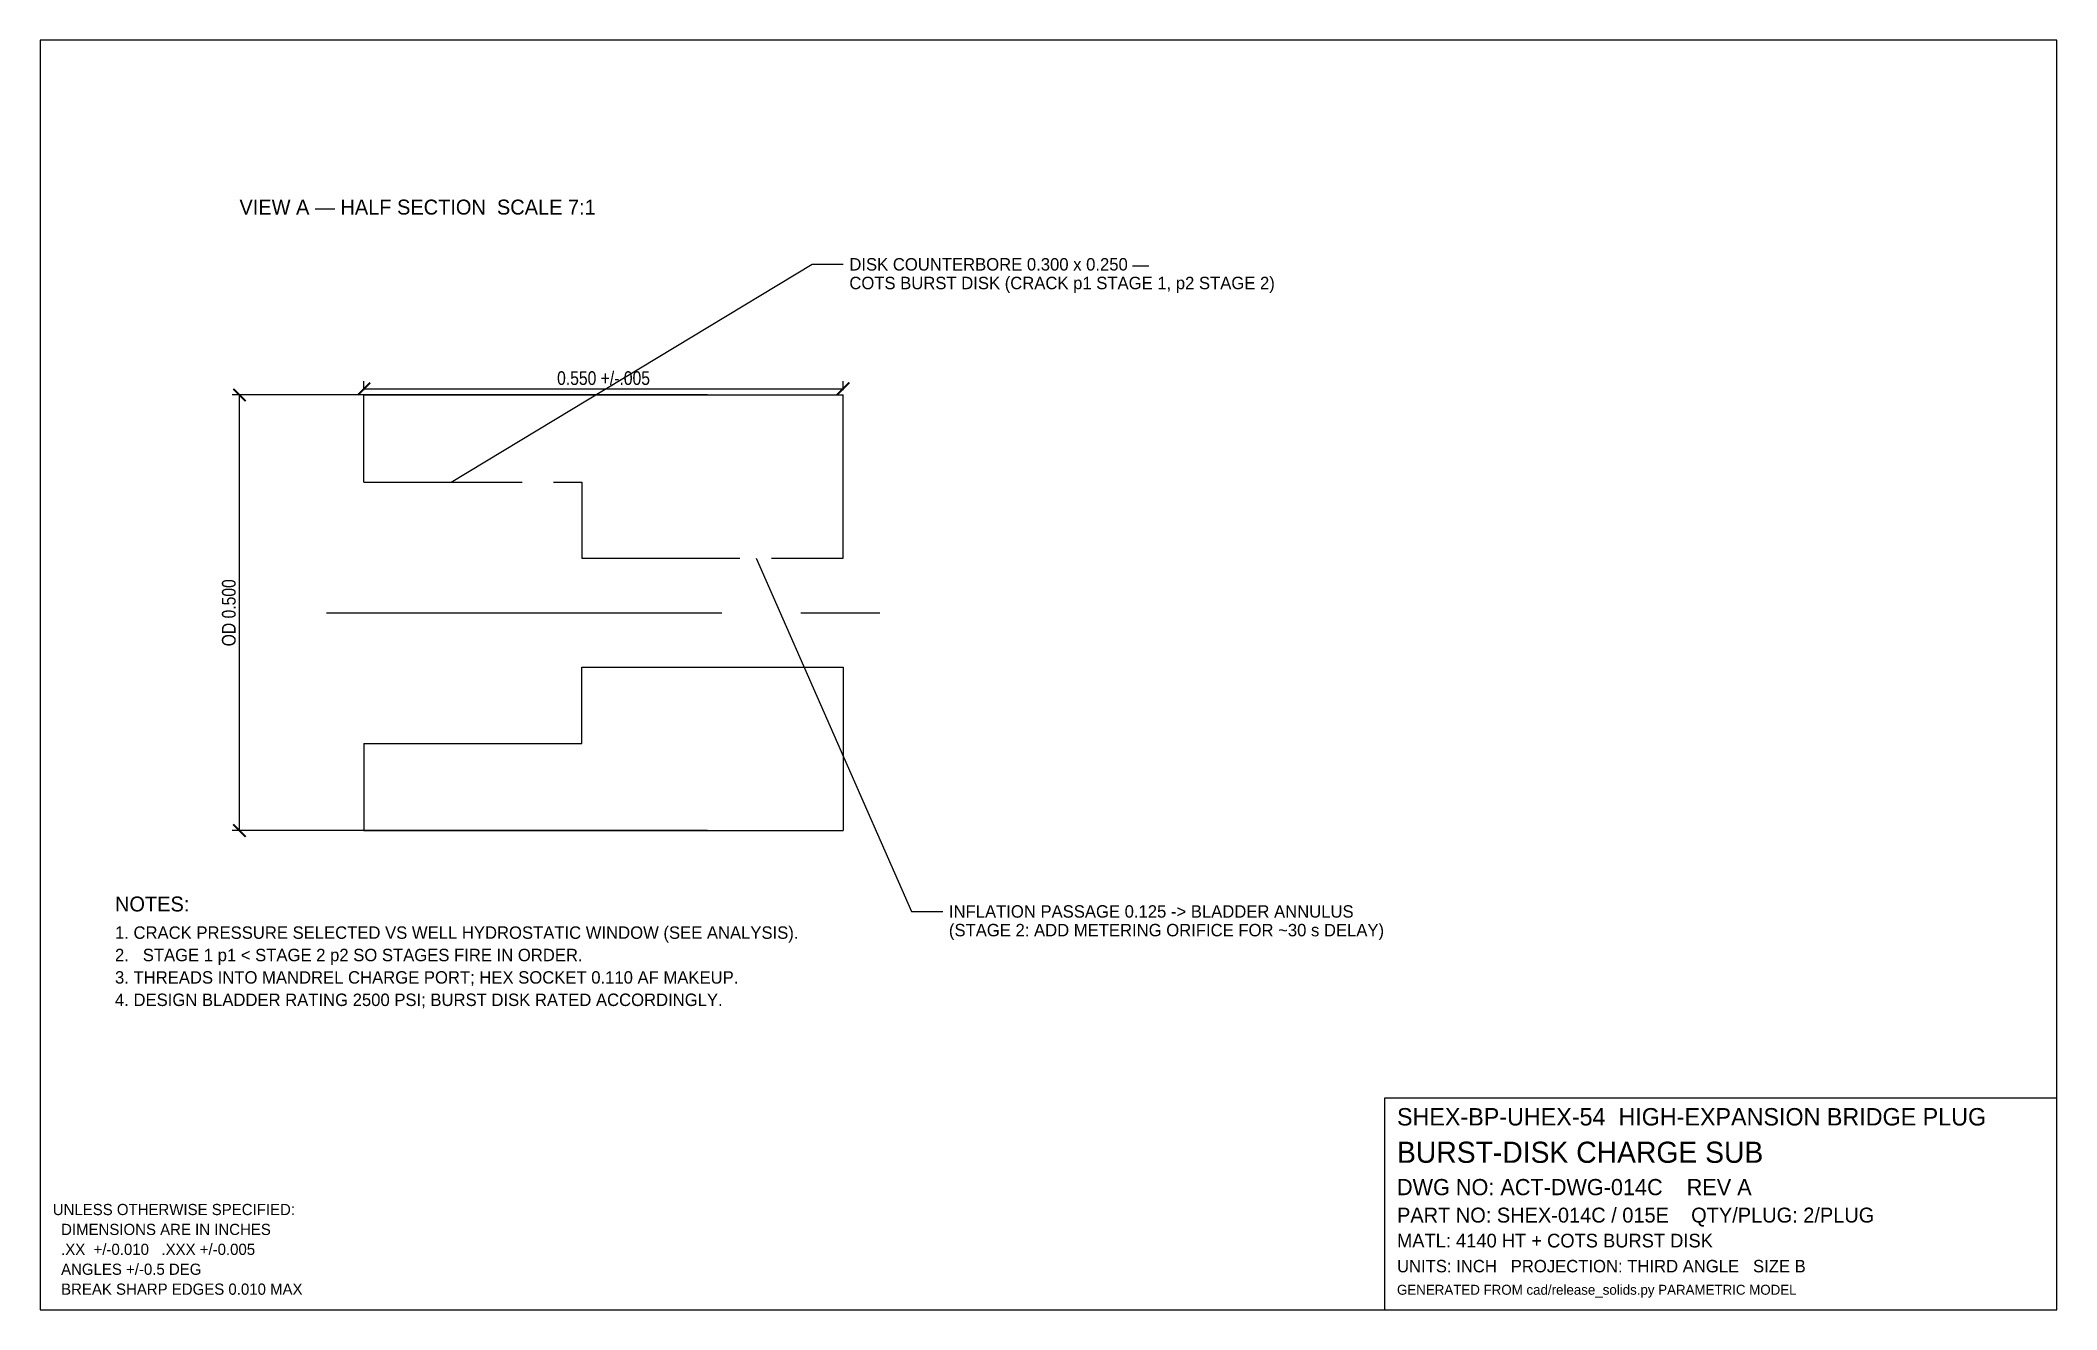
# Model space of a CAD drawing. Header units: inches. Extents: x 0.4 to 16.6, y 0.4 to 10.6.
import ezdxf

# ---------------------------------------------------------------- set-up
doc = ezdxf.new("R2010")
doc.units = ezdxf.units.IN
doc.linetypes.add('CENTER', pattern=[5.08, 3.175, -0.635, 0.635, -0.635])
doc.linetypes.add('DASHED', pattern=[1.524, 1.27, -0.254])
for name, color, linetype in [('BORDER', 7, 'CONTINUOUS'), ('CENTER', 1, 'CENTER'), ('DIM', 4, 'CONTINUOUS'), ('GEOM', 7, 'CONTINUOUS'), ('HIDDEN', 8, 'DASHED'), ('TEXT', 7, 'CONTINUOUS')]:
    doc.layers.add(name, color=color, linetype=linetype)
doc.styles.add('OpenSansCondensed-Light', font='OpenSansCondensed-Light.ttf')
doc.dimstyles.new('EZDXF', dxfattribs={"dimtxt": 0.11, "dimasz": 0.1, "dimexe": 0.06, "dimexo": 0.04, "dimgap": 0.03, "dimtad": 1, "dimdec": 3, "dimlfac": 100, "dimzin": 12, "dimdsep": 46, "dimtxsty": 'OpenSansCondensed-Light', "dimblk": 'ARCHTICK', "dimcen": 2.5, "dimazin": 3, "dimtfac": 0.5, "dimtmove": 2, "dimatfit": 3})

# ---------------------------------------------------------------- blocks, each defined once
blk = doc.blocks.new('_ARCHTICK')
at = {"color": 0, "linetype": 'BYBLOCK', "const_width": 0.15}
blk.add_lwpolyline([(-0.5, -0.5), (0.5, 0.5)], dxfattribs=at)

msp = doc.modelspace()

# ---------------------------------------------------------------- linework, layer by layer
at = {"layer": 'BORDER'}
for points in [[(0.4, 0.4), (16.6, 0.4), (16.6, 10.6), (0.4, 10.6), (0.4, 0.4)], [(11.2, 0.4), (16.6, 0.4), (16.6, 2.1), (11.2, 2.1), (11.2, 0.4)]]:
    msp.add_lwpolyline(points, dxfattribs=at)
at = {"layer": 'CENTER'}
msp.add_line((2.7, 6), (7.15, 6), dxfattribs=at)
at = {"layer": 'DIM'}
for points in [[(3.7, 7.05), (6.6, 8.8), (6.85, 8.8)], [(6.15, 6.4375), (7.4, 3.6), (7.65, 3.6)]]:
    msp.add_lwpolyline(points, dxfattribs=at)
at = {"layer": 'GEOM'}
for p, q in [((3, 7.05), (3, 7.75)), ((6.85, 6.4375), (6.85, 7.75)), ((6.85, 5.5625), (6.85, 4.25)), ((3, 4.95), (3, 4.25))]:
    msp.add_line(p, q, dxfattribs=at)
for points in [[(3, 7.75), (6.85, 7.75)], [(3, 4.95), (4.75, 4.95), (4.75, 5.5625), (6.85, 5.5625)], [(3, 4.25), (6.85, 4.25)]]:
    msp.add_lwpolyline(points, dxfattribs=at)
at = {"layer": 'HIDDEN'}
msp.add_lwpolyline([(3, 7.05), (4.75, 7.05), (4.75, 6.4375), (6.85, 6.4375)], dxfattribs=at)

# ---------------------------------------------------------------- texts
at = {"layer": 'TEXT'}
for s, height, p in [('VIEW A — HALF SECTION  SCALE 7:1', 0.12, (2, 9.2)), ('DISK COUNTERBORE 0.300 x 0.250 —', 0.1, (6.9, 8.75)), ('COTS BURST DISK (CRACK p1 STAGE 1, p2 STAGE 2)', 0.1, (6.9, 8.6)), ('NOTES:', 0.12, (1, 3.6)), ('INFLATION PASSAGE 0.125 -> BLADDER ANNULUS', 0.1, (7.7, 3.55)), ('1. CRACK PRESSURE SELECTED VS WELL HYDROSTATIC WINDOW (SEE ANALYSIS).', 0.1, (1, 3.38)), ('(STAGE 2: ADD METERING ORIFICE FOR ~30 s DELAY)', 0.1, (7.7, 3.4)), ('2.   STAGE 1 p1 < STAGE 2 p2 SO STAGES FIRE IN ORDER.', 0.1, (1, 3.2)), ('3. THREADS INTO MANDREL CHARGE PORT; HEX SOCKET 0.110 AF MAKEUP.', 0.1, (1, 3.02)), ('4. DESIGN BLADDER RATING 2500 PSI; BURST DISK RATED ACCORDINGLY.', 0.1, (1, 2.84)), ('SHEX-BP-UHEX-54  HIGH-EXPANSION BRIDGE PLUG', 0.14, (11.3, 1.88)), ('BURST-DISK CHARGE SUB', 0.17, (11.3, 1.58)), ('DWG NO: ACT-DWG-014C    REV A', 0.13, (11.3, 1.32)), ('UNLESS OTHERWISE SPECIFIED:', 0.09, (0.5, 1.16)), ('PART NO: SHEX-014C / 015E    QTY/PLUG: 2/PLUG', 0.12, (11.3, 1.1)), ('  DIMENSIONS ARE IN INCHES', 0.09, (0.5, 1)), ('MATL: 4140 HT + COTS BURST DISK', 0.11, (11.3, 0.9)), ('  .XX  +/-0.010   .XXX +/-0.005', 0.09, (0.5, 0.84)), ('  ANGLES +/-0.5 DEG', 0.09, (0.5, 0.68)), ('UNITS: INCH   PROJECTION: THIRD ANGLE   SIZE B', 0.1, (11.3, 0.7)), ('  BREAK SHARP EDGES 0.010 MAX', 0.09, (0.5, 0.52)), ('GENERATED FROM cad/release_solids.py PARAMETRIC MODEL', 0.08, (11.3, 0.52))]:
    msp.add_text(s, height=height, dxfattribs=at).set_placement(p)

# ---------------------------------------------------------------- dimensions: what is measured, and where the dimension line sits
at = {"layer": 'DIM'}
msp.add_linear_dim(base=(3, 7.8), p1=(3, 7.75), p2=(6.85, 7.75), text='0.550 +/-.005', dimstyle='EZDXF', override={"dimlfac": 0.142857}, dxfattribs=at).render()
msp.add_linear_dim(base=(2, 4.25), p1=(5.8, 4.25), p2=(5.8, 7.75), angle=90, text='OD 0.500', dimstyle='EZDXF', override={"dimlfac": 0.142857}, dxfattribs=at).render()

doc.saveas('drawing.dxf')
